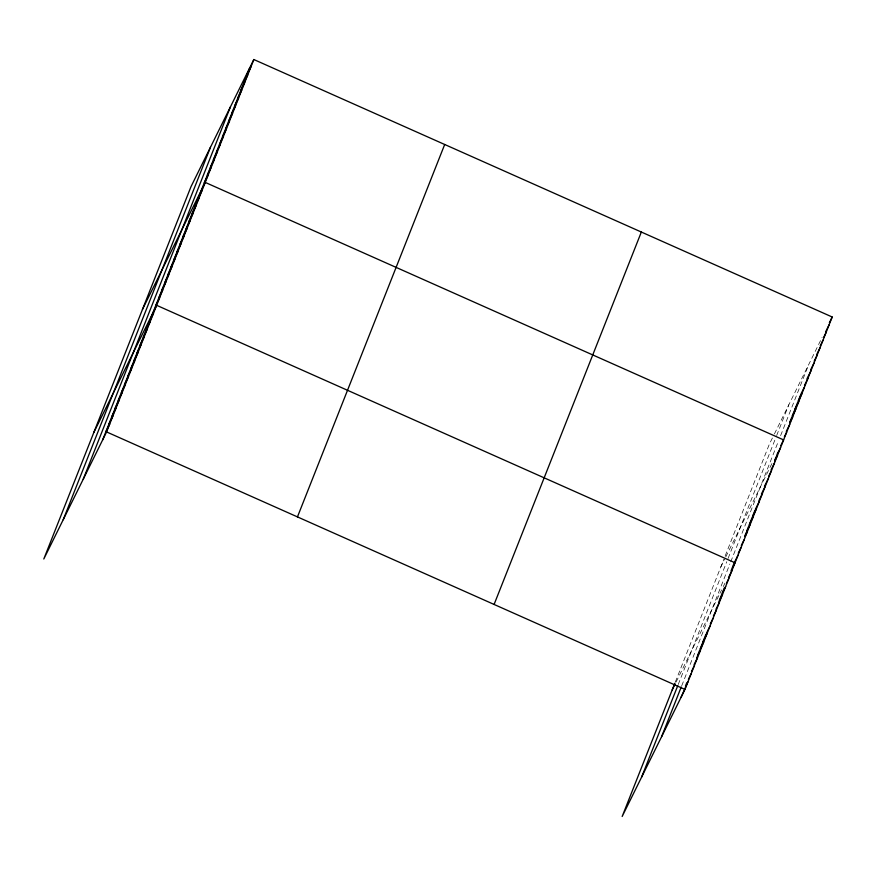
<?xml version="1.0" encoding="UTF-8"?>
<svg xmlns="http://www.w3.org/2000/svg" width="876" height="876" viewBox="0 0 876 876"><rect width="100%" height="100%" fill="white"/><g stroke="black" fill="none" stroke-linecap="round" stroke-linejoin="round"><path stroke-width="0.66" stroke-dasharray="4.38 3.29" d="M675.265 682.174L723.85 559.282M725.153 555.986L769.402 444.066L773.289 436.204M678.232 684.495L726.773 561.702M728.076 558.406L775.797 437.704M776.662 435.514L788.816 404.789M681.692 685.864L729.85 564.034M730.726 561.834L778.446 441.143M780.615 435.646L808.811 364.328M774.395 433.97L822.126 337.402M720.817 566.958L724.693 559.107M725.81 556.862L772.982 461.411M676.108 681.999L719.404 594.41M719.952 593.293L721.616 589.92M723.28 586.559L724.945 583.186"/><path stroke-width="1.31" d="M63.214 519.72L210.448 147.31M83.209 479.26L230.443 106.85M102.623 439.982L249.857 67.572M253.832 59.524L191.034 186.577L43.8 558.997L106.598 431.934L253.832 59.524L832.2 317.002L684.966 689.423L622.168 816.476L674.827 683.269M297.457 516.906L444.69 144.496M494.097 604.451L641.341 232.041M641.571 777.198L677.783 685.634M661.577 736.738L681.243 686.992M680.981 697.471L688.087 681.506M685.459 686.16L686.795 682.765M697.526 655.631L699.76 649.981M700.209 648.853L702.442 643.203M706.012 634.158L702.88 642.075L706.866 634.027M719.426 600.235L721.66 594.585M722.109 593.457L724.342 587.807M731.044 570.845L734.077 563.169M744.928 535.729L746.232 532.444M746.659 531.349L748.827 525.863M752.298 517.081L749.265 524.757L753.24 516.709M752.736 515.986L754.904 510.5M774.866 460.02L776.158 456.725M776.596 455.63L777.899 452.345M789.615 422.714L791.784 417.228M792.211 416.133L794.379 410.647M797.85 401.865L794.817 409.541L798.792 401.493M798.288 400.77L800.456 395.284M246.824 75.259L250.799 67.2M243.78 82.935L247.766 74.887M240.747 90.611L244.722 82.563M237.714 98.298L241.688 90.25M234.669 105.974L238.655 97.926M231.636 113.661L235.611 105.613M228.603 121.337L232.578 113.289M225.559 129.024L229.545 120.976M222.526 136.7L226.501 128.652M219.493 144.387L223.468 136.338M216.449 152.063L220.434 144.014M213.416 159.75L217.39 151.701M210.382 167.425L214.357 159.377M207.338 175.112L211.324 167.053M204.305 182.788L208.28 174.74M142.449 309.48L205.247 182.416L783.615 439.905L780.768 445.654M198.228 198.151L202.214 190.103M195.195 205.827L199.17 197.779M192.162 213.514L196.136 205.466M189.117 221.19L193.103 213.142M186.084 228.877L190.059 220.829M183.051 236.553L187.026 228.505M180.007 244.24L183.993 236.191M176.974 251.916L180.949 243.867M173.941 259.603L177.916 251.554M170.897 267.279L174.882 259.23M167.864 274.954L171.838 266.906M164.83 282.641L168.805 274.593M161.786 290.317L165.772 282.269M158.753 298.004L162.728 289.956M155.72 305.68L159.695 297.632M93.863 432.372L156.662 305.319L735.019 562.797L732.752 567.396M149.555 321.284L153.53 313.225M146.423 329.19L150.398 321.142M143.292 337.107L147.267 329.058M140.16 345.024L144.146 336.975M137.039 352.929L141.014 344.881M133.908 360.846L137.882 352.798M130.776 368.763L134.751 360.715M127.644 376.68L131.63 368.621M124.523 384.586L128.498 376.538M121.392 392.503L125.367 384.454M118.26 400.42L122.235 392.371M115.128 408.325L119.114 400.277M112.008 416.242L115.982 408.194M108.876 424.159L112.851 416.111M105.744 432.076L109.73 424.028M829.364 322.751L832.2 317.002M825.75 331.588L829.167 324.689M823.856 336.964L826.123 332.365M820.254 345.801L823.09 340.052M816.64 354.627L820.056 347.728M814.176 361.164L817.012 355.415M810.574 369.99L813.979 363.091M806.96 378.826L810.946 370.778M804.497 385.352L807.902 378.454M800.894 394.178L804.299 387.28M798.419 400.715L801.836 393.817M792.353 416.078L795.758 409.18M789.878 422.604L792.725 416.856M786.276 431.441L789.681 424.542M784.37 436.817L786.648 432.218M777.735 453.33L780.571 447.581M774.702 461.017L777.538 455.268M771.088 469.843L774.504 462.944M768.624 476.38L771.46 470.631M764.452 486.355L768.427 478.307M761.408 494.031L765.394 485.983M758.945 500.568L762.35 493.67M755.342 509.394L759.317 501.346M752.867 515.931L756.284 509.033M746.801 531.294L750.206 524.395M744.896 536.67L747.173 532.071M741.293 545.507L744.129 539.758M738.26 553.183L741.096 547.434M734.646 562.02L738.063 555.121M672.231 689.861L675.002 684.244M728.482 577.612L731.898 570.714M726.489 583.23L728.766 578.62M722.229 593.435L725.635 586.537M718.528 602.502L722.503 594.454M715.966 609.269L719.382 602.37M713.403 616.025L716.25 610.276M710.283 623.942L713.119 618.193M706.582 633.009L709.987 626.11M700.329 648.831L703.735 641.933M696.628 657.898L700.033 650.999M694.066 664.665L697.482 657.767M691.503 671.421L694.35 665.672M688.383 679.338L691.219 673.589M106.598 431.934L684.966 689.423"/></g></svg>
